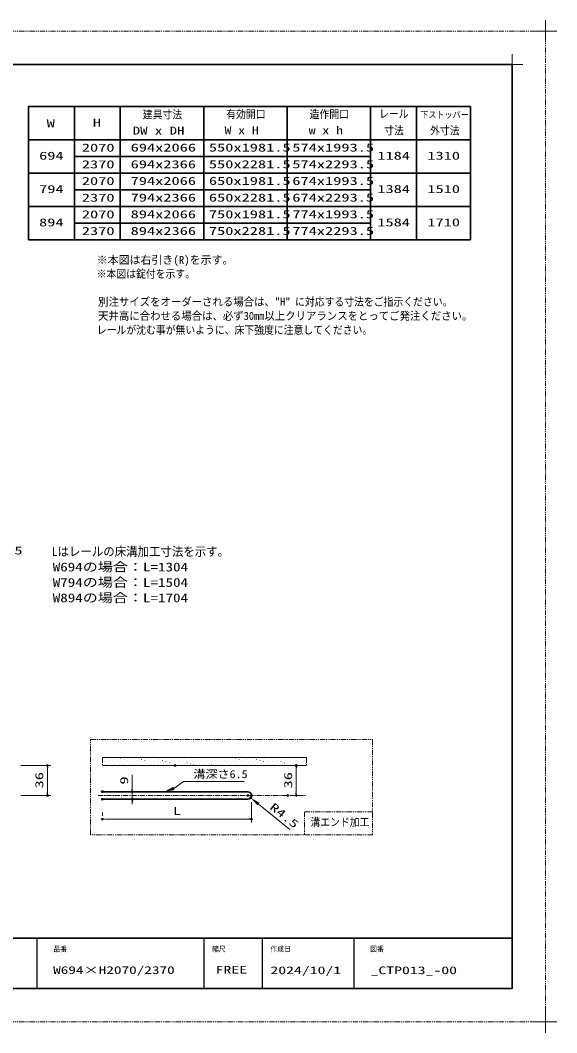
# Model space of a CAD drawing. Units: millimetres, scale not verified. Extents: x -1306 to 1306, y -607 to 607.
# Drawn here: x -243 to 400, y -607 to 607 of the extents above; entities that cross this region are included whole.
import ezdxf
from ezdxf.enums import TextEntityAlignment as Align

# ---------------------------------------------------------------- set-up
doc = ezdxf.new("R2010")
doc.units = ezdxf.units.MM
doc.header["$LTSCALE"] = 5
doc.header["$PDMODE"] = 32
doc.header["$PDSIZE"] = 2.5
doc.linetypes.add('USER2', pattern=[2.5, 1.25, -0.25, 0.25, -0.25, 0.25, -0.25])
doc.linetypes.add('USER3', pattern=[2, 1.25, -0.25, 0.25, -0.25])
for name, color, linetype, lineweight in [('0-1_線(黄)', 2, 'Continuous', 15), ('0-3_ハッチング', 6, 'Continuous', 9), ('0-4_線(白)', 7, 'Continuous', 30), ('0-6_寸法線', 3, 'Continuous', 13), ('0-7_0', 3, 'Continuous', 25), ('0-8_DEFPOINTS', 7, 'Continuous', 5), ('0-9_陰線', 1, 'USER2', 9), ('0-A_中心線', 3, 'USER3', 9), ('0-D_二点鎖線', 4, 'USER2', 15), ('0-F_図面枠', 7, 'Continuous', 35), ('1-0_一般', 7, 'Continuous', 5)]:
    doc.layers.add(name, color=color, linetype=linetype, lineweight=lineweight)
doc.styles.add('ＭＳ ゴシック', font='')
doc.styles.get('ＭＳ ゴシック').set_extended_font_data('MS Gothic')

# ---------------------------------------------------------------- blocks, each defined once
blk = doc.blocks.new('_DOT')
at = {"layer": '0-7_0'}
blk.add_line((-2.5, 0), (-5, 0), dxfattribs=at)
for points in [[(0, 0), (-2.5, 0), (-2.48, 0.313)], [(0, 0), (-2.48, -0.313), (-2.5, 0)], [(0, 0), (-2.48, 0.313), (-2.421, 0.622)], [(0, 0), (-2.421, -0.622), (-2.48, -0.313)], [(0, 0), (-2.421, 0.622), (-2.324, 0.92)], [(0, 0), (-2.324, -0.92), (-2.421, -0.622)], [(0, 0), (-2.324, 0.92), (-2.191, 1.204)], [(0, 0), (-2.191, -1.204), (-2.324, -0.92)], [(0, 0), (-2.191, 1.204), (-2.023, 1.469)], [(0, 0), (-2.023, -1.469), (-2.191, -1.204)], [(0, 0), (-2.023, 1.469), (-1.822, 1.711)], [(0, 0), (-1.822, -1.711), (-2.023, -1.469)], [(0, 0), (-1.822, 1.711), (-1.594, 1.926)], [(0, 0), (-1.594, -1.926), (-1.822, -1.711)], [(0, 0), (-1.594, 1.926), (-1.34, 2.111)], [(0, 0), (-1.34, -2.111), (-1.594, -1.926)], [(0, 0), (-1.34, 2.111), (-1.064, 2.262)], [(0, 0), (-1.064, -2.262), (-1.34, -2.111)], [(0, 0), (-1.064, 2.262), (-0.773, 2.378)], [(0, 0), (-0.773, -2.378), (-1.064, -2.262)], [(0, 0), (-0.773, 2.378), (-0.468, 2.456)], [(0, 0), (-0.468, -2.456), (-0.773, -2.378)], [(0, 0), (-0.468, 2.456), (-0.157, 2.495)], [(0, 0), (-0.157, -2.495), (-0.468, -2.456)], [(0, 0), (-0.157, 2.495), (0.157, 2.495)], [(0, 0), (0.157, -2.495), (-0.157, -2.495)], [(0, 0), (0.157, 2.495), (0.468, 2.456)], [(0, 0), (0.468, 2.456), (0.773, 2.378)], [(0, 0), (0.773, 2.378), (1.064, 2.262)], [(0, 0), (1.064, 2.262), (1.34, 2.111)], [(0, 0), (1.34, 2.111), (1.594, 1.926)], [(0, 0), (1.594, 1.926), (1.822, 1.711)], [(0, 0), (1.822, 1.711), (2.023, 1.469)], [(0, 0), (2.023, 1.469), (2.191, 1.204)], [(0, 0), (2.191, 1.204), (2.324, 0.92)], [(0, 0), (2.324, 0.92), (2.421, 0.622)], [(0, 0), (2.421, 0.622), (2.48, 0.313)], [(0, 0), (2.48, 0.313), (2.5, 0)], [(0, 0), (0.468, -2.456), (0.157, -2.495)], [(0, 0), (0.773, -2.378), (0.468, -2.456)], [(0, 0), (1.064, -2.262), (0.773, -2.378)], [(0, 0), (1.34, -2.111), (1.064, -2.262)], [(0, 0), (1.594, -1.926), (1.34, -2.111)], [(0, 0), (1.822, -1.711), (1.594, -1.926)], [(0, 0), (2.023, -1.469), (1.822, -1.711)], [(0, 0), (2.191, -1.204), (2.023, -1.469)], [(0, 0), (2.324, -0.92), (2.191, -1.204)], [(0, 0), (2.421, -0.622), (2.324, -0.92)], [(0, 0), (2.48, -0.313), (2.421, -0.622)], [(0, 0), (2.5, 0), (2.48, -0.313)]]:
    blk.add_solid(points, dxfattribs=at)
blk = doc.blocks.new('グループ-13-1')
at = {"layer": '1-0_一般'}
for p, q in [((62041.6, -14029.5), (62041.6, -13365.5)), ((61709.6, -13697.5), (62373.6, -13697.5))]:
    blk.add_line(p, q, dxfattribs=at)

msp = doc.modelspace()

# ---------------------------------------------------------------- linework, layer by layer
at = {"layer": '0-1_線(黄)'}
for p, q in [((-144.471, -277.142), (100.194, -277.142)), ((-144.471, -286.642), (100.194, -286.642))]:
    msp.add_line(p, q, dxfattribs=at)
at = {"layer": '0-3_ハッチング'}
for p, q in [((-143.74, -278.042), (-143.69, -278.042)), ((-133.134, -278.042), (-133.084, -278.042)), ((-122.527, -278.042), (-122.477, -278.042)), ((-111.921, -278.042), (-111.871, -278.042)), ((-101.314, -278.042), (-101.264, -278.042)), ((-90.707, -278.042), (-90.657, -278.042)), ((-80.101, -278.042), (-80.051, -278.042)), ((-69.494, -278.042), (-69.444, -278.042)), ((-58.888, -278.042), (-58.838, -278.042)), ((-48.281, -278.042), (-48.231, -278.042)), ((-37.674, -278.042), (-37.624, -278.042)), ((-27.068, -278.042), (-27.018, -278.042)), ((-16.461, -278.042), (-16.411, -278.042)), ((-5.855, -278.042), (-5.805, -278.042)), ((4.752, -278.042), (4.802, -278.042)), ((15.359, -278.042), (15.409, -278.042)), ((25.965, -278.042), (26.015, -278.042)), ((36.572, -278.042), (36.622, -278.042)), ((47.178, -278.042), (47.228, -278.042)), ((57.785, -278.042), (57.835, -278.042)), ((68.392, -278.042), (68.442, -278.042)), ((78.998, -278.042), (79.048, -278.042)), ((89.605, -278.042), (89.655, -278.042)), ((-142.415, -282.019), (-142.365, -282.019)), ((-141.089, -285.997), (-141.039, -285.997)), ((-139.763, -279.367), (-139.713, -279.367)), ((-138.437, -283.345), (-138.387, -283.345)), ((-135.786, -280.693), (-135.736, -280.693)), ((-134.46, -284.671), (-134.41, -284.671)), ((-131.808, -282.019), (-131.758, -282.019)), ((-130.482, -285.997), (-130.432, -285.997)), ((-129.156, -279.367), (-129.106, -279.367)), ((-127.831, -283.345), (-127.781, -283.345)), ((-125.179, -280.693), (-125.129, -280.693)), ((-123.853, -284.671), (-123.803, -284.671)), ((-121.201, -282.019), (-121.151, -282.019)), ((-119.876, -285.997), (-119.826, -285.997)), ((-118.55, -279.367), (-118.5, -279.367)), ((-117.224, -283.345), (-117.174, -283.345)), ((-114.572, -280.693), (-114.522, -280.693)), ((-113.247, -284.671), (-113.197, -284.671)), ((-110.595, -282.019), (-110.545, -282.019)), ((-109.269, -285.997), (-109.219, -285.997)), ((-107.943, -279.367), (-107.893, -279.367)), ((-106.617, -283.345), (-106.567, -283.345)), ((-103.966, -280.693), (-103.916, -280.693)), ((-102.64, -284.671), (-102.59, -284.671)), ((-99.988, -282.019), (-99.938, -282.019)), ((-98.662, -285.997), (-98.612, -285.997)), ((-97.337, -279.367), (-97.287, -279.367)), ((-96.011, -283.345), (-95.961, -283.345)), ((-93.359, -280.693), (-93.309, -280.693)), ((-92.033, -284.671), (-91.983, -284.671)), ((-89.382, -282.019), (-89.332, -282.019)), ((-88.056, -285.997), (-88.006, -285.997)), ((-86.73, -279.367), (-86.68, -279.367)), ((-85.404, -283.345), (-85.354, -283.345)), ((-82.753, -280.693), (-82.703, -280.693)), ((-81.427, -284.671), (-81.377, -284.671)), ((-78.775, -282.019), (-78.725, -282.019)), ((-77.449, -285.997), (-77.399, -285.997)), ((-76.123, -279.367), (-76.073, -279.367)), ((-74.798, -283.345), (-74.748, -283.345)), ((-72.146, -280.693), (-72.096, -280.693)), ((-70.82, -284.671), (-70.77, -284.671)), ((-68.168, -282.019), (-68.118, -282.019)), ((-66.843, -285.997), (-66.793, -285.997)), ((-65.517, -279.367), (-65.467, -279.367)), ((-64.191, -283.345), (-64.141, -283.345)), ((-61.539, -280.693), (-61.489, -280.693)), ((-60.214, -284.671), (-60.164, -284.671)), ((-57.562, -282.019), (-57.512, -282.019)), ((-56.236, -285.997), (-56.186, -285.997)), ((-54.91, -279.367), (-54.86, -279.367)), ((-53.584, -283.345), (-53.534, -283.345)), ((-50.933, -280.693), (-50.883, -280.693)), ((-49.607, -284.671), (-49.557, -284.671)), ((-46.955, -282.019), (-46.905, -282.019)), ((-45.629, -285.997), (-45.579, -285.997)), ((-44.304, -279.367), (-44.254, -279.367)), ((-42.978, -283.345), (-42.928, -283.345)), ((-40.326, -280.693), (-40.276, -280.693)), ((-39, -284.671), (-38.95, -284.671)), ((-36.349, -282.019), (-36.299, -282.019)), ((-35.023, -285.997), (-34.973, -285.997)), ((-33.697, -279.367), (-33.647, -279.367)), ((-32.371, -283.345), (-32.321, -283.345)), ((-29.72, -280.693), (-29.67, -280.693)), ((-28.394, -284.671), (-28.344, -284.671)), ((-25.742, -282.019), (-25.692, -282.019)), ((-24.416, -285.997), (-24.366, -285.997)), ((-23.09, -279.367), (-23.04, -279.367)), ((-21.765, -283.345), (-21.715, -283.345)), ((-19.113, -280.693), (-19.063, -280.693)), ((-17.787, -284.671), (-17.737, -284.671)), ((-15.135, -282.019), (-15.085, -282.019)), ((-13.81, -285.997), (-13.76, -285.997)), ((-12.484, -279.367), (-12.434, -279.367)), ((-11.158, -283.345), (-11.108, -283.345)), ((-8.506, -280.693), (-8.456, -280.693)), ((-7.18, -284.671), (-7.13, -284.671)), ((-4.529, -282.019), (-4.479, -282.019)), ((-3.203, -285.997), (-3.153, -285.997)), ((-1.877, -279.367), (-1.827, -279.367)), ((-0.551, -283.345), (-0.501, -283.345)), ((2.1, -280.693), (2.15, -280.693)), ((3.426, -284.671), (3.476, -284.671)), ((6.078, -282.019), (6.128, -282.019)), ((7.404, -285.997), (7.454, -285.997)), ((8.729, -279.367), (8.779, -279.367)), ((10.055, -283.345), (10.105, -283.345)), ((12.707, -280.693), (12.757, -280.693)), ((14.033, -284.671), (14.083, -284.671)), ((16.684, -282.019), (16.734, -282.019)), ((18.01, -285.997), (18.06, -285.997)), ((19.336, -279.367), (19.386, -279.367)), ((20.662, -283.345), (20.712, -283.345)), ((23.313, -280.693), (23.363, -280.693)), ((24.639, -284.671), (24.689, -284.671)), ((27.291, -282.019), (27.341, -282.019)), ((28.617, -285.997), (28.667, -285.997)), ((29.943, -279.367), (29.993, -279.367)), ((31.268, -283.345), (31.318, -283.345)), ((33.92, -280.693), (33.97, -280.693)), ((35.246, -284.671), (35.296, -284.671)), ((37.898, -282.019), (37.948, -282.019)), ((39.223, -285.997), (39.273, -285.997)), ((40.549, -279.367), (40.599, -279.367)), ((41.875, -283.345), (41.925, -283.345)), ((44.527, -280.693), (44.577, -280.693)), ((45.853, -284.671), (45.903, -284.671)), ((48.504, -282.019), (48.554, -282.019)), ((49.83, -285.997), (49.88, -285.997)), ((51.156, -279.367), (51.206, -279.367)), ((52.482, -283.345), (52.532, -283.345)), ((55.133, -280.693), (55.183, -280.693)), ((56.459, -284.671), (56.509, -284.671)), ((59.111, -282.019), (59.161, -282.019)), ((60.437, -285.997), (60.487, -285.997)), ((61.762, -279.367), (61.812, -279.367)), ((63.088, -283.345), (63.138, -283.345)), ((65.74, -280.693), (65.79, -280.693)), ((67.066, -284.671), (67.116, -284.671)), ((69.717, -282.019), (69.767, -282.019)), ((71.043, -285.997), (71.093, -285.997)), ((72.369, -279.367), (72.419, -279.367)), ((73.695, -283.345), (73.745, -283.345)), ((76.346, -280.693), (76.396, -280.693)), ((77.672, -284.671), (77.722, -284.671)), ((80.324, -282.019), (80.374, -282.019)), ((81.65, -285.997), (81.7, -285.997)), ((82.976, -279.367), (83.026, -279.367)), ((84.301, -283.345), (84.351, -283.345)), ((86.953, -280.693), (87.003, -280.693)), ((88.279, -284.671), (88.329, -284.671)), ((90.931, -282.019), (90.981, -282.019)), ((92.256, -285.997), (92.306, -285.997)), ((93.582, -279.367), (93.632, -279.367)), ((94.908, -283.345), (94.958, -283.345)), ((97.56, -280.693), (97.61, -280.693)), ((98.886, -284.671), (98.936, -284.671))]:
    msp.add_line(p, q, dxfattribs=at)
at = {"layer": '0-4_線(白)'}
for p, q in [((-232.964, 504), (-232.964, 344)), ((-232.964, 504), (297.036, 504)), ((-232.964, 504), (297.036, 504)), ((-177.964, 504), (-177.964, 344)), ((-122.964, 504), (-122.964, 344)), ((-22.964, 504), (-22.964, 344)), ((77.036, 504), (77.036, 344)), ((177.036, 504), (177.036, 344)), ((232.036, 504), (232.036, 424)), ((232.036, 504), (232.036, 344)), ((297.036, 504), (297.036, 344)), ((-232.964, 464), (297.036, 464)), ((-177.964, 444), (177.036, 444)), ((-232.964, 424), (297.036, 424)), ((-177.964, 404), (177.036, 404)), ((-232.964, 384), (297.036, 384)), ((-177.964, 364), (177.036, 364)), ((-232.964, 344), (297.036, 344)), ((-144.471, -318.142), (29.913, -318.142)), ((-144.471, -327.142), (29.911, -327.142))]:
    msp.add_line(p, q, dxfattribs=at)
msp.add_arc((29.911, -322.642), 4.5, 270.00814, 89.99334, dxfattribs=at)
at = {"layer": '0-6_寸法線'}
for p, q in [((-242.069, -286.642), (-206.321, -286.642)), ((-210.321, -289.642), (-210.321, -319.642)), ((-49.279, -286.642), (92.091, -286.642)), ((88.091, -319.642), (88.091, -289.642)), ((-108.511, -315.142), (-108.511, -297.952)), ((-242.321, -322.642), (-206.321, -322.642)), ((-136.471, -318.142), (-104.511, -318.142)), ((-136.471, -327.142), (-104.511, -327.142)), ((-108.511, -327.142), (-108.511, -318.142)), ((85.994, -322.642), (92.091, -322.642)), ((-108.511, -330.142), (-108.511, -333.142)), ((34.409, -330.526), (34.409, -354.998)), ((-144.471, -342.998), (-144.471, -346.998)), ((-141.471, -350.998), (31.409, -350.998))]:
    msp.add_line(p, q, dxfattribs=at)
at = {"layer": '0-6_寸法線', "lineweight": 9}
msp.add_line((80.482, -363.44), (42.753, -333.002), dxfattribs=at)
at = {"layer": '0-6_寸法線'}
msp.add_lwpolyline([(25.617, -305.738), (-47.057, -305.738), (-58.642, -314.123)], dxfattribs=at)
for points in [[(-69.949, -318.142), (-59.34, -312.159), (-57.944, -316.086)], [(44.008, -331.446), (33.413, -325.468), (41.497, -334.559)], [(-141.471, -350.498), (-144.471, -350.998), (-141.471, -351.498)]]:
    msp.add_solid(points, dxfattribs=at)
at = {"layer": '0-7_0', "color": 7}
for p, q in [((-222.964, -494), (-222.964, -554)), ((-22.964, -494), (-22.964, -554)), ((47.036, -494), (47.036, -554)), ((157.036, -494), (157.036, -554))]:
    msp.add_line(p, q, dxfattribs=at)
at = {"layer": '0-8_DEFPOINTS'}
for p, q in [((347.036, 541.55), (347.036, 566.45)), ((334.586, 554), (359.486, 554))]:
    msp.add_line(p, q, dxfattribs=at)
for p in [(-57.279, -286.642), (88.091, -286.642), (-210.321, -322.642), (-144.471, -318.142), (-144.471, -327.142), (-108.511, -327.142), (29.911, -322.642), (33.413, -325.468), (34.409, -322.526), (77.994, -322.642), (-144.471, -350.998), (34.409, -350.998)]:
    msp.add_point(p, dxfattribs=at)
at = {"layer": '0-9_陰線', "color": 4}
for p, q in [((387.036, 594), (-1292.964, 594)), ((387.036, -594), (387.036, 594)), ((-144.471, -277.142), (-144.471, -286.642)), ((100.194, -277.142), (100.194, -286.642)), ((387.036, -594), (-1292.964, -594))]:
    msp.add_line(p, q, dxfattribs=at)
at = {"layer": '0-A_中心線'}
msp.add_line((-149.595, -322.642), (100.468, -322.642), dxfattribs=at)
at = {"layer": '0-D_二点鎖線'}
msp.add_lwpolyline([(-158.511, -255.601), (179.489, -255.601), (179.489, -369.855), (-158.511, -369.855)], close=True, dxfattribs=at)
msp.add_lwpolyline([(179.489, -342.366), (98.035, -342.366), (98.035, -369.855)], dxfattribs=at)
at = {"layer": '0-F_図面枠'}
msp.add_line((-1252.964, -494), (347.036, -494), dxfattribs=at)
msp.add_lwpolyline([(-1252.964, -554), (347.036, -554), (347.036, 554), (-1252.964, 554)], close=True, dxfattribs=at)

# ---------------------------------------------------------------- block references
at = {"layer": '0-6_寸法線', "xscale": 0.6, "yscale": 0.6}
for p, rotation in [((-210.321, -286.642), 90), ((88.091, -286.642), 90), ((-108.511, -318.142), 270), ((-210.321, -322.642), 270), ((-108.511, -327.142), 90), ((88.091, -322.642), 270)]:
    msp.add_blockref('_DOT', p, dxfattribs=dict(at, rotation=rotation))
msp.add_blockref('_DOT', (34.409, -350.998), dxfattribs=at)
at = {"layer": '0-9_陰線', "xscale": 0.04, "yscale": 0.04}
for p in [(-2094.629, 1141.9), (-2094.629, -46.1)]:
    msp.add_blockref('グループ-13-1', p, dxfattribs=at)

# ---------------------------------------------------------------- texts
at = {"layer": '0-1_線(黄)', "style": 'ＭＳ ゴシック'}
for s, height, width, p in [('建具寸法', 9.604, 0.9, (-95.965, 486.519)), ('有効開口', 9.604, 0.9, (4.021, 486.873)), ('造作開口', 9.604, 0.9, (104.021, 486.873)), ('レール', 9.604, 0.9, (187.311, 487.344)), ('下ストッパー', 7.697, 0.9, (236.724, 487.714)), ('W', 9.604, 1.5, (-211.217, 475.906)), ('H', 9.604, 1.5, (-155.826, 476.887)), ('DW x DH', 9.621, 1.35, (-107.962, 467.19)), ('W x H', 9.621, 1.25, (2.044, 467.615)), ('w x h', 9.621, 1.25, (102.981, 467.615)), ('寸法', 9.604, 0.9, (193.477, 467.325)), ('外寸法', 9.604, 0.9, (248.477, 467.325)), ('694', 9.604, 1.5, (-220.276, 437.121)), ('2070', 9.604, 1.5, (-169.024, 446.763)), ('694x2066', 9.604, 1.5, (-110.524, 446.865)), ('550x1981.5', 9.604, 1.5, (-16.7, 446.865)), ('574x1993.5', 9.604, 1.5, (83.3, 446.865)), ('1184', 9.604, 1.5, (185.192, 437.157)), ('1310', 9.604, 1.5, (245.142, 437.157)), ('2370', 9.604, 1.5, (-169.024, 426.763)), ('694x2366', 9.604, 1.5, (-110.524, 426.865)), ('550x2281.5', 9.604, 1.5, (-16.7, 426.865)), ('574x2293.5', 9.604, 1.5, (83.3, 426.865)), ('2070', 9.604, 1.5, (-169.024, 406.763)), ('794x2066', 9.604, 1.5, (-110.524, 406.865)), ('650x1981.5', 9.604, 1.5, (-16.7, 406.865)), ('674x1993.5', 9.604, 1.5, (83.3, 406.865)), ('794', 9.604, 1.5, (-220.276, 397.121)), ('1384', 9.604, 1.5, (185.192, 397.157)), ('1510', 9.604, 1.5, (245.142, 397.157)), ('2370', 9.604, 1.5, (-169.024, 386.763)), ('794x2366', 9.604, 1.5, (-110.524, 386.865)), ('650x2281.5', 9.604, 1.5, (-16.7, 386.865)), ('674x2293.5', 9.604, 1.5, (83.3, 386.865)), ('2070', 9.604, 1.5, (-169.024, 366.763)), ('894x2066', 9.604, 1.5, (-110.524, 366.865)), ('750x1981.5', 9.604, 1.5, (-16.7, 366.865)), ('774x1993.5', 9.604, 1.5, (83.3, 366.865)), ('894', 9.604, 1.5, (-220.276, 357.121)), ('1584', 9.604, 1.5, (185.192, 357.157)), ('1710', 9.604, 1.5, (245.142, 357.157)), ('2370', 9.604, 1.5, (-169.024, 346.763)), ('894x2366', 9.604, 1.5, (-110.524, 346.865)), ('750x2281.5', 9.604, 1.5, (-16.7, 346.865)), ('774x2293.5', 9.604, 1.5, (83.3, 346.865)), ('※本図は錠付を示す。', 9.604, 0.9, (-151.244, 295.393)), ('別注サイズをオーダーされる場合は、"H"', 9.621, 0.95, (-149.552, 261.86)), ('に対応する寸法をご指示ください。', 9.604, 0.9, (86.64, 261.86)), ('天井高に合わせる場合は、必ず30mm以上クリアランスをとってご発注ください。', 9.621, 0.95, (-149.552, 244.955)), ('レールが沈む事が無いように、床下強度に注意してください。', 9.604, 0.9, (-151.052, 228.084))]:
    msp.add_text(s, height=height, dxfattribs=dict(at, width=width)).set_placement(p, align=Align.BOTTOM_LEFT)
msp.add_text('※本図は右引き(R)を示す。', height=9.621, dxfattribs=at).set_placement((-151.244, 312.06), align=Align.BOTTOM_LEFT)
at = {"layer": '0-6_寸法線', "style": 'ＭＳ ゴシック'}
for s, height, width, p in [('15.5', 9.604, 1.5, (-279.327, -36.404)), ('Lはレールの床溝加工寸法を示す。', 10.58, 0.95, (-205.009, -38.577)), ('W694の場合：L=1304', 10.59, 1.25, (-203.961, -57.07)), ('W794の場合：L=1504', 10.59, 1.25, (-203.961, -75.563)), ('W894の場合：L=1704', 10.59, 1.25, (-203.961, -94.056)), ('溝深さ6.5', 9.621, 1.1, (-35.184, -304.733)), ('L', 9.604, 1.5, (-59.793, -348.848)), ('溝エンド加工', 9.604, 0.9, (105.037, -362.305))]:
    msp.add_text(s, height=height, dxfattribs=dict(at, width=width)).set_placement(p, align=Align.BOTTOM_LEFT)
at = {"layer": '0-6_寸法線', "style": 'ＭＳ ゴシック', "width": 1.5}
for s, rotation, p in [('36', 90, (-212.471, -314.166)), ('9', 90, (-110.661, -309.571)), ('36', 90, (85.941, -314.166)), ('R4.5', 321.106, (53.667, -340.33))]:
    msp.add_text(s, height=9.604, rotation=rotation, dxfattribs=at).set_placement(p, align=Align.BOTTOM_LEFT)
at = {"layer": '0-F_図面枠', "style": 'ＭＳ ゴシック'}
for s, height, width, p in [('品番', 6.452, 0.9, (-202.964, -512.073)), ('縮尺', 6.452, 0.9, (-12.964, -512.038)), ('作成日', 6.452, 0.9, (57.036, -511.963)), ('図番', 6.452, 0.9, (176.633, -512.073)), ('W694×H2070/2370', 9.236, 1.45, (-203.459, -539.518)), ('FREE', 9.238, 1.5, (-8.664, -539.129)), ('2024/10/1', 9.238, 1.5, (57.036, -539.776)), ('_CTP013_-00', 9.238, 1.5, (177.071, -539.776))]:
    msp.add_text(s, height=height, dxfattribs=dict(at, width=width)).set_placement(p, align=Align.BOTTOM_LEFT)

doc.saveas('drawing.dxf')
